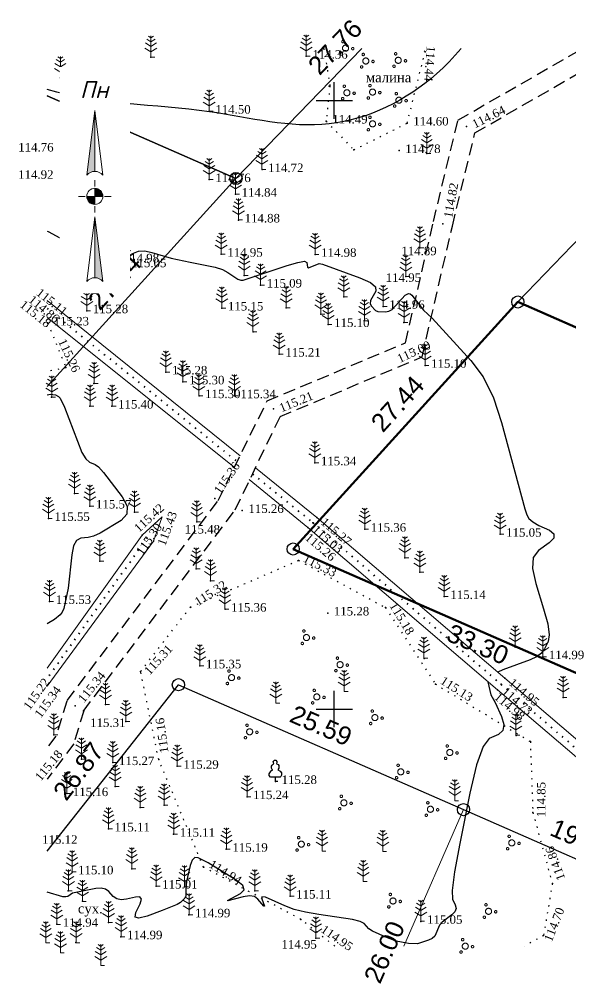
# Model space of a CAD drawing. Header units: millimetres. Extents: x 5405624.1 to 5405711.7, y 5524977.4 to 5525056.7.
# Drawn here: x 5405624.1 to 5405669.4, y 5524977.4 to 5525056.7 of the extents above; entities that cross this region are included whole.
import ezdxf
from ezdxf.enums import TextEntityAlignment as Align

# ---------------------------------------------------------------- set-up
doc = ezdxf.new("R2010")
doc.units = ezdxf.units.MM
doc.set_wipeout_variables(frame=1)
for name, pattern in [('DASHEDX2', [1.5, 1, -0.5]), ('HIDDEN', [0.5, 0, -0.5]), ('суцільна', [50, 50, 0])]:
    doc.linetypes.add(name, pattern=pattern)
for name, color, linetype, lineweight in [('#Лист (текст_ПН)', 250, 'Continuous', 0), ('#Штамп', 250, 'Continuous', 0), ('11900000', 1, 'Continuous', 30), ('Контур', 7, 'HIDDEN', 30), ('рельеф', 7, 'Continuous', 0), ('ТОЧКИ', 7, 'Continuous', 30), ('усл. знак', 7, 'суцільна', 20)]:
    doc.layers.add(name, color=color, linetype=linetype, lineweight=lineweight)
for name, color, linetype in [('горизонтали', 42, 'Continuous'), ('дороги', 7, 'Continuous'), ('Ділянки_Межі', 10, 'Continuous'), ('надписи', 7, 'Continuous'), ('отметки', 7, 'Continuous'), ('промеры', 185, 'Continuous'), ('Растительность', 7, 'Continuous')]:
    doc.layers.add(name, color=color, linetype=linetype)
doc.styles.get("Standard").update_dxf_attribs({"font": 'arial.ttf'})
doc.styles.add('times', font='times.ttf')
doc.styles.add('Мой_Топо', font='isocpeui.ttf')
doc.linetypes.add('канава 0', pattern='A,0.9,0,["|",Standard,S=0.25,R=0,X=0,Y=0],0.1', length=1)

# ---------------------------------------------------------------- blocks, each defined once
blk = doc.blocks.new('A$C51FE15A3')
at = {"layer": 'Растительность', "color": 94, "lineweight": 0}
for points in [[(-0.201, 1.726), (0, 1.584), (0.201, 1.726)], [(0, 1.75), (0, 0), (0.319, 0)], [(-0.447, 1.172), (0, 0.895), (0.447, 1.172)], [(-0.343, 1.489), (0, 1.267), (0.343, 1.489)], [(-0.493, 0.753), (0, 0.444), (0.493, 0.753)]]:
    blk.add_lwpolyline(points, dxfattribs=at)
blk = doc.blocks.new('A$C2ACB5305')
at = {"layer": 'Растительность'}
blk.add_lwpolyline([(0.2, 0), (0.2, 0), (0, 0), (0, 0.35), (-0.4, 0.35), (-0.5, 0.5), (-0.5, 0.65), (-0.4, 0.8), (-0.3, 0.9), (-0.2, 0.95), (-0.25, 1), (-0.3, 1.1), (-0.3, 1.25), (-0.25, 1.35), (-0.15, 1.45), (-0.1, 1.45), (-0.15, 1.55), (-0.15, 1.65), (-0.05, 1.75), (0.05, 1.75), (0.15, 1.65), (0.15, 1.55), (0.1, 1.45), (0.25, 1.4), (0.3, 1.3), (0.3, 1.1), (0.25, 1), (0.2, 0.95), (0.4, 0.85), (0.5, 0.7), (0.5, 0.5), (0.45, 0.4), (0.4, 0.35), (0, 0.35)], dxfattribs=at)
blk = doc.blocks.new('A$C72385B22')
at = {"layer": 'усл. знак'}
for centre, radius in [((0, 0), 0.625), ((-0.02, 1.49), 0.25), ((-1.29, -0.64), 0.25), ((1.28, -0.76), 0.25)]:
    blk.add_circle(centre, radius, dxfattribs=at)
blk = doc.blocks.new('*U5')
at = {"color": 0}
for points in [[(-0.113, 0), (-0.109, -0.029), (-0.097, -0.056)], [(-0.113, 0), (-0.097, -0.056), (0, 0)], [(-0.097, -0.056), (0, -0.113), (0, 0)], [(-0.097, -0.056), (-0.08, -0.08), (-0.056, -0.097)], [(-0.097, -0.056), (-0.056, -0.097), (0, -0.113)], [(-0.056, -0.097), (-0.029, -0.109), (0, -0.113)]]:
    blk.add_solid(points, dxfattribs=at)
blk = doc.blocks.new('*U6')
at = {"color": 0}
for points in [[(0, 0), (0.097, 0.056), (0, 0.113)], [(0.097, 0.056), (0.029, 0.109), (0, 0.113)], [(0, 0), (0.113, 0), (0.097, 0.056)], [(0.097, 0.056), (0.056, 0.097), (0.029, 0.109)], [(0.097, 0.056), (0.08, 0.08), (0.056, 0.097)], [(0.113, 0), (0.109, 0.029), (0.097, 0.056)]]:
    blk.add_solid(points, dxfattribs=at)
blk = doc.blocks.new('*U7')
at = {"color": 0}
for points in [[(0, -1.136), (0.021, -1.138), (0, -0.288)], [(0.021, -1.138), (0.042, -1.142), (0, -0.288)], [(0.042, -1.142), (0.062, -1.15), (0, -0.288)], [(0.062, -1.15), (0.081, -1.16), (0, -0.288)], [(0.081, -1.16), (0.098, -1.173), (0, -0.288)], [(0.098, -1.173), (0.113, -1.188), (0, -0.288)]]:
    blk.add_solid(points, dxfattribs=at)
blk = doc.blocks.new('*U8')
at = {"color": 0}
for points in [[(-0.113, 0.297), (-0.098, 0.312), (0, 1.197)], [(-0.098, 0.312), (-0.081, 0.325), (0, 1.197)], [(-0.081, 0.325), (-0.062, 0.335), (0, 1.197)], [(-0.062, 0.335), (-0.042, 0.343), (0, 1.197)], [(-0.042, 0.343), (-0.021, 0.347), (0, 1.197)], [(-0.021, 0.347), (0, 0.349), (0, 1.197)]]:
    blk.add_solid(points, dxfattribs=at)
blk = doc.blocks.new('#Північ')
at = {"color": 7}
blk.add_wipeout([(-2.901, 10.635), (2.901, 10.635), (2.901, -7.981), (-2.901, -7.981)], dxfattribs=at).dxf.layer = '#Лист (текст_ПН)'
at = {"layer": '#Лист (текст_ПН)'}
for p, q in [((-0.663, 1.748), (0, 7.043)), ((0, 7.043), (0, 2.052)), ((0, 7.043), (0.663, 1.748)), ((0, 1.337), (0, 0.807)), ((-1.337, 0), (-0.807, 0)), ((-0.662, 0), (0.662, 0)), ((0, 0.662), (0, -0.662)), ((1.337, 0), (0.807, 0)), ((0, -1.337), (0, -0.807)), ((-0.663, -6.99), (0, -1.695)), ((0, -1.695), (0.663, -6.99)), ((0, -1.695), (0, -6.686))]:
    blk.add_line(p, q, dxfattribs=at)
at = {"layer": '#Лист (текст_ПН)', "flags": 128}
for points in [[(0, 7.043), (-0.663, 1.748, -0.218585), (0, 2.052)], [(0, 0), (-0.662, 0, 0.414214), (0, -0.662)]]:
    blk.add_lwpolyline(points, format="xyb", close=True, dxfattribs=at)
at = {"layer": '#Лист (текст_ПН)'}
blk.add_circle((0, 0), 0.662, dxfattribs=at)
for centre in [(0, 1.178), (0, -7.56)]:
    blk.add_arc(centre, 0.874, 40.67981, 139.32019, dxfattribs=at)
at = {"layer": '#Лист (текст_ПН)', "xscale": 5.883850111352785, "yscale": 5.883850111352785, "zscale": 5.883850111352785}
for name in ['*U8', '*U5', '*U6', '*U7']:
    blk.add_blockref(name, (0, 0), dxfattribs=at)
at = {"layer": '#Лист (текст_ПН)', "style": 'Мой_Топо'}
blk.add_text('Пн', height=1.4, dxfattribs=at).set_placement((-1.217, 8.077))

msp = doc.modelspace()

# ---------------------------------------------------------------- linework, layer by layer
at = {"layer": '11900000', "color": 7}
for points in [[(5405650, 5525048.5, 0), (5405650, 5525051.5, 0)], [(5405650, 5525048.5, 0), (5405650, 5525051.5, 0)], [(5405648.5, 5525050, 0), (5405651.5, 5525050, 0)], [(5405648.5, 5525050, 0), (5405651.5, 5525050, 0)], [(5405650, 5524998.5, 0), (5405650, 5525001.5, 0)], [(5405650, 5524998.5, 0), (5405650, 5525001.5, 0)], [(5405648.5, 5525000, 0), (5405651.5, 5525000, 0)], [(5405648.5, 5525000, 0), (5405651.5, 5525000, 0)]]:
    msp.add_polyline3d(points, dxfattribs=at)
at = {"layer": 'горизонтали', "color": 32}
for points in [[(5405626.392, 5525039.277, 115), (5405626.457, 5525039.242, 115), (5405630.657, 5525036.972, 115), (5405631.227, 5525036.712, 115), (5405631.537, 5525036.632, 115), (5405632.057, 5525036.702, 115), (5405633.487, 5525037.472, 115), (5405633.907, 5525037.622, 115), (5405634.417, 5525037.642, 115), (5405634.997, 5525037.522, 115), (5405636.587, 5525037.052, 115), (5405638.147, 5525036.712, 115), (5405640.207, 5525036.312, 115), (5405640.807, 5525036.112, 115), (5405641.237, 5525035.882, 115), (5405642.067, 5525035.332, 115), (5405642.307, 5525035.242, 115), (5405642.497, 5525035.252, 115), (5405646.127, 5525036.452, 115), (5405647.007, 5525036.702, 115), (5405647.537, 5525036.792, 115), (5405647.727, 5525036.702, 115), (5405647.797, 5525036.302, 115), (5405647.877, 5525036.252, 115), (5405648.767, 5525036.602, 115), (5405649.017, 5525036.562, 115), (5405652.107, 5525035.442, 115), (5405652.967, 5525035.052, 115), (5405653.397, 5525034.682, 115), (5405653.417, 5525034.342, 115), (5405652.987, 5525033.562, 115), (5405652.957, 5525033.312, 115), (5405653.027, 5525033.122, 115), (5405653.377, 5525032.742, 115), (5405653.567, 5525032.662, 115), (5405654.207, 5525032.632, 115), (5405654.477, 5525032.682, 115), (5405654.747, 5525032.842, 115), (5405655.837, 5525034.002, 115), (5405656.107, 5525034.152, 115), (5405656.227, 5525034.132, 115), (5405656.387, 5525034.002, 115), (5405657.327, 5525032.782, 115), (5405658.037, 5525032.112, 115), (5405661.237, 5525028.652, 115), (5405662.247, 5525027.292, 115), (5405663.087, 5525025.582, 115), (5405663.757, 5525023.542, 115), (5405665.667, 5525016.442, 115), (5405665.827, 5525015.972, 115), (5405666.007, 5525015.662, 115), (5405666.337, 5525015.372, 115), (5405666.827, 5525015.092, 115), (5405667.687, 5525014.692, 115), (5405668.057, 5525014.392, 115), (5405668.047, 5525014.052, 115), (5405667.657, 5525013.662, 115), (5405666.777, 5525013.042, 115), (5405666.357, 5525012.462, 115), (5405666.287, 5525011.562, 115), (5405666.557, 5525010.322, 115), (5405667.207, 5525008.232, 115), (5405667.547, 5525007.002, 115), (5405667.667, 5525006.102, 115), (5405667.577, 5525005.542, 115), (5405667.297, 5525004.942, 115), (5405667.037, 5525004.582, 115), (5405666.637, 5525004.282, 115), (5405666.107, 5525004.042, 115), (5405663.847, 5525003.212, 115), (5405663.456, 5525003.031, 115)], [(5405626.392, 5525025.819, 115.5), (5405626.657, 5525025.862, 115.5), (5405627.077, 5525025.812, 115.5), (5405627.317, 5525025.672, 115.5), (5405627.447, 5525025.552, 115.5), (5405627.807, 5525024.802, 115.5), (5405629.237, 5525021.092, 115.5), (5405629.577, 5525020.552, 115.5), (5405629.867, 5525020.292, 115.5), (5405630.337, 5525020.102, 115.5), (5405630.607, 5525019.902, 115.5), (5405631.027, 5525019.442, 115.5), (5405632.557, 5525017.442, 115.5), (5405632.967, 5525016.662, 115.5), (5405632.937, 5525016.022, 115.5), (5405632.467, 5525015.502, 115.5), (5405630.757, 5525014.462, 115.5), (5405630.207, 5525014.212, 115.5), (5405629.747, 5525014.102, 115.5), (5405629.147, 5525014.032, 115.5), (5405628.797, 5525013.852, 115.5), (5405628.547, 5525013.402, 115.5), (5405628.417, 5525012.672, 115.5), (5405628.117, 5525009.932, 115.5), (5405627.767, 5525008.252, 115.5), (5405627.627, 5525007.952, 115.5), (5405627.467, 5525007.752, 115.5), (5405626.977, 5525007.362, 115.5), (5405626.392, 5525007.006, 115.5)], [(5405662.634, 5525002.249, 113.39), (5405662.867, 5525001.172, 115), (5405663.237, 5525000.532, 115), (5405663.747, 5524999.402, 115), (5405663.937, 5524998.742, 115), (5405663.857, 5524998.252, 115), (5405663.497, 5524997.922, 115), (5405662.737, 5524997.572, 115), (5405662.227, 5524996.912, 115), (5405661.697, 5524995.422, 115), (5405661.157, 5524993.092, 115), (5405660.317, 5524988.962, 115), (5405659.887, 5524986.622, 115), (5405659.677, 5524985.092, 115), (5405659.717, 5524984.372, 115), (5405659.937, 5524983.902, 115), (5405660.007, 5524983.602, 115), (5405659.917, 5524983.332, 115), (5405659.667, 5524983.082, 115), (5405658.867, 5524982.492, 115), (5405658.657, 5524982.242, 115), (5405658.267, 5524981.352, 115), (5405658.047, 5524981.152, 115), (5405657.737, 5524981.002, 115), (5405656.847, 5524980.722, 115), (5405656.087, 5524980.732, 115), (5405655.097, 5524980.932, 115), (5405654.227, 5524981.252, 115), (5405653.127, 5524981.762, 115), (5405652.827, 5524981.952, 115), (5405652.447, 5524982.382, 115), (5405652.137, 5524982.552, 115), (5405651.487, 5524982.722, 115), (5405648.717, 5524983.112, 115), (5405647.627, 5524983.302, 115), (5405646.697, 5524983.542, 115), (5405645.927, 5524983.842, 115), (5405644.337, 5524984.552, 115), (5405644.047, 5524984.572, 115), (5405644.027, 5524984.402, 115), (5405644.267, 5524983.812, 115), (5405644.207, 5524983.812, 115), (5405643.707, 5524984.392, 115), (5405643.427, 5524984.592, 115), (5405643.027, 5524984.652, 115), (5405642.507, 5524984.562, 115), (5405641.237, 5524984.232, 115), (5405641.207, 5524984.282, 115), (5405642.297, 5524984.852, 115), (5405642.597, 5524985.152, 115), (5405642.477, 5524985.512, 115), (5405641.937, 5524985.952, 115), (5405639.627, 5524987.372, 115), (5405638.797, 5524987.782, 115), (5405638.527, 5524987.802, 115), (5405638.307, 5524987.592, 115), (5405638.157, 5524987.152, 115), (5405637.857, 5524985.822, 115), (5405637.787, 5524985.162, 115), (5405637.787, 5524984.632, 115), (5405637.717, 5524984.452, 115), (5405637.357, 5524984.102, 115), (5405637.087, 5524983.932, 115), (5405635.857, 5524983.442, 115), (5405634.597, 5524982.992, 115), (5405633.927, 5524982.822, 115), (5405633.627, 5524982.912, 115), (5405633.677, 5524983.272, 115), (5405634.037, 5524983.992, 115), (5405634.147, 5524984.382, 115), (5405634.017, 5524984.562, 115), (5405633.657, 5524984.552, 115), (5405632.917, 5524984.372, 115), (5405632.477, 5524984.322, 115), (5405632.107, 5524984.402, 115), (5405631.817, 5524984.602, 115), (5405631.457, 5524985.002, 115), (5405631.177, 5524985.212, 115), (5405630.817, 5524985.292, 115), (5405630.397, 5524985.262, 115), (5405628.477, 5524984.862, 115), (5405628.077, 5524984.612, 115), (5405627.927, 5524984.562, 115), (5405627.667, 5524984.582, 115), (5405626.392, 5524984.946, 115)]]:
    msp.add_polyline3d(points, dxfattribs=at)
msp.add_open_spline([(5405660.418, 5525054.271), (5405659.798, 5525053.53), (5405656.907, 5525050.494), (5405649.548, 5525046.835), (5405638.616, 5525049.804), (5405630.585, 5525049.631), (5405626.392, 5525050.908)], degree=3, knots=[266.772879, 266.772879, 266.772879, 266.772879, 269.676307, 279.403048, 289.305425, 302.764315, 302.764315, 302.764315, 302.764315], dxfattribs=at)
at = {"layer": 'дороги', "color": 7, "linetype": 'DASHEDX2'}
for points, elevation in [([(5405640.447, 5525017.128), (5405644.466, 5525025.317), (5405655.841, 5525030.091), (5405658.149, 5525040.049), (5405660.165, 5525048.39), (5405670.394, 5525054.271)], 115.262), ([(5405641.853, 5525016.364), (5405645.536, 5525024.031), (5405657.215, 5525028.933), (5405659.705, 5525039.681), (5405661.559, 5525047.346), (5405672.049, 5525053.377), (5405672.049, 5525053.377)], 115.262), ([(5405628.031, 5525000.706), (5405640.447, 5525017.128)], 115.341), ([(5405629.359, 5524999.812), (5405641.853, 5525016.364)], 115.341), ([(5405627.997, 5525000.65), (5405627.108, 5524997.785)], 115.341), ([(5405629.393, 5524999.868), (5405628.577, 5524997.152)], 115.341), ([(5405627.108, 5524997.785), (5405626.392, 5524996.847)], 115.341), ([(5405628.577, 5524997.152), (5405626.392, 5524994.234)], 115.341)]:
    msp.add_lwpolyline(points, dxfattribs=dict(at, elevation=elevation))
at = {"layer": 'Ділянки_Межі'}
for points in [[(5405652.27, 5525054.271), (5405641.912, 5525043.594), (5405626.392, 5525050.389)], [(5405626.392, 5525050.389), (5405641.912, 5525043.594), (5405626.392, 5525026.513)]]:
    msp.add_lwpolyline(points, dxfattribs=at)
at = {"layer": 'Ділянки_Межі', "lineweight": 25}
for points in [[(5405709.136, 5524985.786), (5405694.756, 5524992.076), (5405677.123, 5524999.796), (5405646.62, 5525013.151), (5405665.089, 5525033.448), (5405684.332, 5525053.405), (5405706.475, 5525043.711), (5405709.136, 5525042.545)], [(5405626.392, 5524988.332), (5405637.179, 5525002.001), (5405660.622, 5524991.737), (5405678.256, 5524984.017), (5405686.248, 5524980.518)]]:
    msp.add_lwpolyline(points, dxfattribs=at)
at = {"layer": 'Ділянки_Межі'}
msp.add_lwpolyline([(5405665.089, 5525033.448), (5405684.332, 5525053.405), (5405706.475, 5525043.711), (5405696.046, 5525019.889), (5405687.55, 5525023.614)], close=True, dxfattribs=at)
at = {"layer": 'Ділянки_Межі', "lineweight": 50}
msp.add_lwpolyline([(5405646.62, 5525013.151), (5405665.089, 5525033.448), (5405687.55, 5525023.614), (5405677.123, 5524999.796)], close=True, dxfattribs=at)
at = {"layer": 'Ділянки_Межі', "lineweight": 0}
for points in [[(5405626.392, 5524988.332), (5405637.179, 5525002.001), (5405660.622, 5524991.737), (5405655.71, 5524980.518)], [(5405655.71, 5524980.518), (5405660.622, 5524991.737), (5405678.256, 5524984.017), (5405676.724, 5524980.518)]]:
    msp.add_lwpolyline(points, dxfattribs=at)
at = {"layer": 'Контур', "color": 7, "linetype": 'HIDDEN'}
for points, elevation in [([(5405649.133, 5525054.271), (5405649.644, 5525051.19), (5405649.33, 5525048.31), (5405651.6, 5525045.95), (5405655.99, 5525048.15)], 114.6), ([(5405655.99, 5525048.15), (5405657.46, 5525053.99), (5405657.253, 5525054.271)], 114.6), ([(5405626.392, 5525031.712), (5405626.44, 5525031.71)], 115.223), ([(5405626.44, 5525031.71), (5405627.94, 5525028.04)], 115.223), ([(5405627.94, 5525028.04), (5405626.392, 5525027.74)], 115.223), ([(5405650.031, 5524980.518), (5405647.248, 5524982.721), (5405639.251, 5524987.005), (5405635.558, 5524995.853), (5405634.072, 5525003.089), (5405638.166, 5525008.37), (5405647.059, 5525012.221)], 115.325), ([(5405647.059, 5525012.221), (5405654.217, 5525008.337), (5405658.309, 5525002.059), (5405666.119, 5524997.33), (5405666.325, 5524991.499), (5405667.93, 5524985.661), (5405667.205, 5524981.396), (5405665.631, 5524980.518)], 115.325)]:
    msp.add_lwpolyline(points, dxfattribs=dict(at, elevation=elevation))
at = {"layer": 'отметки', "color": 7}
for p in [(5405647.693, 5525053.646, 114.358), (5405657.46, 5525053.99, 114.435), (5405634.92, 5525053.561, 114.244), (5405627.46, 5525051.877, 114.407), (5405649.584, 5525051.191, 114.393), (5405629.366, 5525050.228, 114.508), (5405639.714, 5525049.125, 114.497), (5405649.328, 5525048.315, 114.49), (5405655.989, 5525048.153, 114.602), (5405628.454, 5525047.843, 114.632), (5405660.862, 5525047.868, 114.637), (5405651.598, 5525045.951, 114.625), (5405655.332, 5525045.887, 114.782), (5405657.605, 5525045.641, 114.807), (5405644.054, 5525044.325, 114.724), (5405639.716, 5525043.501, 114.76), (5405641.873, 5525042.305, 114.838), (5405642.124, 5525040.185, 114.882), (5405658.927, 5525039.865, 114.815), (5405657.039, 5525037.89, 114.893), (5405640.701, 5525037.372, 114.948), (5405648.415, 5525037.36, 114.984), (5405632.183, 5525036.908, 114.984), (5405632.787, 5525036.509, 115.055), (5405642.597, 5525035.631, 114.968), (5405655.878, 5525035.553, 114.952), (5405643.937, 5525034.838, 115.088), (5405650.77, 5525033.862, 115.065), (5405654.021, 5525033.09, 114.963), (5405629.639, 5525032.728, 115.278), (5405640.752, 5525032.952, 115.15), (5405646.049, 5525032.962, 115.045), (5405648.904, 5525032.452, 115.078), (5405626.422, 5525031.723, 115.233), (5405649.487, 5525031.594, 115.099), (5405652.467, 5525031.914, 115.058), (5405655.729, 5525031.762, 115.071), (5405643.315, 5525031.001, 115.169), (5405645.474, 5525029.161, 115.209), (5405656.528, 5525029.512, 115), (5405657.458, 5525028.241, 115.096), (5405627.928, 5525028.055, 115.262), (5405636.152, 5525027.695, 115.278), (5405630.237, 5525026.764, 115.336), (5405637.556, 5525026.884, 115.3), (5405626.745, 5525025.64, 115.524), (5405638.876, 5525025.749, 115.3), (5405641.781, 5525025.742, 115.345), (5405629.891, 5525024.901, 115.433), (5405631.718, 5525024.893, 115.399), (5405645.001, 5525024.674, 115.212), (5405648.397, 5525020.23, 115.345), (5405628.644, 5525017.72, 115.557), (5405640.166, 5525017.304, 115.358), (5405629.9, 5525016.683, 115.568), (5405626.485, 5525015.663, 115.552), (5405633.571, 5525016.166, 115.499), (5405642.435, 5525016.315, 115.262), (5405648.573, 5525015.736, 115.272), (5405638.689, 5525015.391, 115.483), (5405647.831, 5525014.915, 115.262), (5405648.242, 5525015.309, 115.03), (5405652.498, 5525014.775, 115.365), (5405634.207, 5525014.3, 115.424), (5405634.616, 5525014.056, 115.305), (5405663.629, 5525014.36, 115.049), (5405635.134, 5525013.804, 115.434), (5405655.809, 5525012.433, 115.274), (5405630.724, 5525012.144, 115.445), (5405647.059, 5525012.221, 115.325), (5405638.651, 5525011.512, 115.471), (5405657.037, 5525011.244, 115.201), (5405639.819, 5525010.544, 115.408), (5405659.039, 5525009.244, 115.14), (5405626.591, 5525008.84, 115.534), (5405638.166, 5525008.37, 115.324), (5405641.012, 5525008.206, 115.364), (5405649.462, 5525007.893, 115.284), (5405654.217, 5525008.337, 115.185), (5405664.868, 5525005.096, 115.098), (5405657.39, 5525004.152, 115.251), (5405667.143, 5525004.301, 114.994), (5405634.072, 5525003.089, 115.312), (5405638.94, 5525003.548, 115.354), (5405664.026, 5525002.544, 114.949), (5405658.309, 5525002.059, 115.131), (5405663.41, 5525001.585, 114.98), (5405663.71, 5525002.037, 114.731), (5405668.812, 5525000.961, 115.002), (5405628.695, 5525000.259, 115.341), (5405631.176, 5525000.377, 115.347), (5405632.856, 5524998.989, 115.308), (5405626.937, 5524997.894, 115.364), (5405664.941, 5524997.837, 114.985), (5405666.119, 5524997.33, 114.957), (5405629.202, 5524995.888, 115.285), (5405635.558, 5524995.853, 115.156), (5405631.791, 5524995.599, 115.273), (5405637.088, 5524995.296, 115.285), (5405631.975, 5524993.651, 115.195), (5405645.163, 5524994.046, 115.277), (5405627.998, 5524993.049, 115.162), (5405642.823, 5524992.802, 115.238), (5405634.033, 5524991.917, 115.12), (5405636, 5524992.101, 115.206), (5405666.325, 5524991.499, 114.846), (5405631.427, 5524990.153, 115.114), (5405636.786, 5524989.71, 115.108), (5405641.118, 5524988.481, 115.193), (5405628.432, 5524986.623, 115.103), (5405633.347, 5524986.885, 115.06), (5405639.251, 5524987.005, 114.937), (5405635.345, 5524985.45, 115.013), (5405667.93, 5524985.661, 114.864), (5405628.125, 5524985.077, 115.016), (5405637.674, 5524985.388, 115.004), (5405643.453, 5524985.059, 115.006), (5405646.365, 5524984.63, 115.109), (5405629.279, 5524984.203, 114.951), (5405638.043, 5524983.09, 114.994), (5405627.168, 5524982.313, 114.943), (5405631.439, 5524982.455, 114.961), (5405647.248, 5524982.721, 114.946), (5405657.127, 5524982.554, 115.053), (5405628.751, 5524980.809, 114.884), (5405632.456, 5524981.289, 114.995), (5405648.488, 5524981.181, 114.946), (5405667.205, 5524981.396, 114.703)]:
    msp.add_point(p, dxfattribs=at)
at = {"layer": 'рельеф', "color": 7, "linetype": 'канава 0'}
for points, elevation in [([(5405642.249, 5525020.82), (5405626.392, 5525033.57)], 113.66), ([(5405626.392, 5525032.187), (5405641.76, 5525019.875)], 113.39), ([(5405690.971, 5524980.518), (5405675.636, 5524992.623), (5405664.026, 5525002.544), (5405648.573, 5525015.736), (5405643.508, 5525019.809)], 113.66), ([(5405643.01, 5525018.854), (5405647.831, 5525014.915), (5405663.41, 5525001.585), (5405674.941, 5524991.774), (5405689.119, 5524980.518)], 113.39), ([(5405626.392, 5525001.879), (5405635.13, 5525013.8), (5405635.857, 5525015.799), (5405634.21, 5525014.3)], 115.42), ([(5405634.21, 5525014.3), (5405626.392, 5525003.356)], 115.42)]:
    msp.add_lwpolyline(points, dxfattribs=dict(at, elevation=elevation))
at = {"layer": 'рельеф', "color": 7, "linetype": 'HIDDEN', "lineweight": 40}
for points, elevation in [([(5405626.392, 5525032.915), (5405642.017, 5525020.326)], 113.4), ([(5405643.274, 5525019.323), (5405648.23, 5525015.32), (5405663.7, 5525002.04), (5405675.27, 5524992.15), (5405690.222, 5524980.518)], 113.4), ([(5405634.62, 5525014.06), (5405626.392, 5525002.518)], 115.3)]:
    msp.add_lwpolyline(points, dxfattribs=dict(at, elevation=elevation))
at = {"layer": 'ТОЧКИ'}
for centre in [(5405641.912, 5525043.594, 107.24), (5405665.089, 5525033.448), (5405646.62, 5525013.151), (5405637.179, 5525002.001), (5405660.622, 5524991.737)]:
    msp.add_circle(centre, 0.5, dxfattribs=at)

# ---------------------------------------------------------------- block references
at = {"layer": 'Растительность', "color": 7}
for p in [(5405634.92, 5525053.56, 114.24), (5405647.69, 5525053.64, 114.36), (5405627.47, 5525051.88, 114.41), (5405629.37, 5525050.23, 114.51), (5405639.71, 5525049.12, 114.5), (5405657.61, 5525045.64, 114.81), (5405644.05, 5525044.33, 114.72), (5405639.72, 5525043.5, 114.76), (5405641.87, 5525042.3, 114.84), (5405642.12, 5525040.19, 114.88), (5405657.04, 5525037.89, 114.89), (5405632.18, 5525036.91, 114.98), (5405640.7, 5525037.37, 114.95), (5405648.42, 5525037.36, 114.98), (5405632.79, 5525036.51, 115.05), (5405642.6, 5525035.63, 114.97), (5405655.88, 5525035.55, 114.95), (5405643.94, 5525034.84, 115.09), (5405650.77, 5525033.86, 115.06), (5405640.75, 5525032.95, 115.15), (5405646.05, 5525032.96, 115.04), (5405654.02, 5525033.09, 114.96), (5405629.64, 5525032.73, 115.28), (5405648.9, 5525032.45, 115.08), (5405649.49, 5525031.59, 115.1), (5405652.47, 5525031.91, 115.06), (5405655.73, 5525031.76, 115.07), (5405643.31, 5525031, 115.17), (5405645.47, 5525029.16, 115.21), (5405657.46, 5525028.24, 115.1), (5405636.15, 5525027.69, 115.28), (5405630.25, 5525026.75, 115.34), (5405637.55, 5525026.88, 115.3), (5405638.87, 5525025.75, 115.3), (5405641.78, 5525025.74, 115.34), (5405626.76, 5525025.62, 115.52), (5405629.91, 5525024.89, 115.43), (5405631.73, 5525024.88, 115.4), (5405648.4, 5525020.23, 115.34), (5405628.64, 5525017.72, 115.56), (5405629.9, 5525016.68, 115.57), (5405633.57, 5525016.17, 115.5), (5405626.49, 5525015.66, 115.55), (5405638.69, 5525015.39, 115.48), (5405652.5, 5525014.77, 115.36), (5405663.63, 5525014.36, 115.05), (5405655.81, 5525012.43, 115.27), (5405630.72, 5525012.14, 115.44), (5405638.65, 5525011.51, 115.47), (5405657.04, 5525011.24, 115.2), (5405639.82, 5525010.54, 115.41), (5405659.04, 5525009.24, 115.14), (5405626.59, 5525008.84, 115.53), (5405641.01, 5525008.21, 115.36), (5405664.87, 5525005.1, 115.1), (5405667.14, 5525004.3, 114.99), (5405638.94, 5525003.55, 115.35), (5405657.37, 5525004.17, 115.25), (5405650.819, 5525001.454, 115.47), (5405631.18, 5525000.38, 115.35), (5405645.198, 5525000.481, 115.35), (5405668.81, 5525000.96, 115), (5405632.86, 5524998.99, 115.31), (5405626.94, 5524997.89, 115.36), (5405664.93, 5524997.85, 114.99), (5405629.2, 5524995.89, 115.28), (5405631.79, 5524995.6, 115.27), (5405637.09, 5524995.3, 115.29), (5405631.98, 5524993.65, 115.19), (5405628, 5524993.05, 115.16), (5405642.82, 5524992.8, 115.24), (5405659.902, 5524992.461, 114.99), (5405634.04, 5524991.92, 115.12), (5405636, 5524992.1, 115.21), (5405631.43, 5524990.15, 115.11), (5405636.79, 5524989.71, 115.11), (5405641.12, 5524988.48, 115.19), (5405648.987, 5524988.313, 115.006), (5405653.978, 5524988.304, 115.277), (5405633.35, 5524986.88, 115.06), (5405628.44, 5524986.62, 115.1), (5405635.35, 5524985.45, 115.01), (5405637.68, 5524985.39, 115), (5405652.377, 5524985.826, 115.109), (5405628.13, 5524985.07, 115.02), (5405643.453, 5524985.059, 115.006), (5405646.37, 5524984.63, 115.11), (5405629.28, 5524984.2, 114.95), (5405638.05, 5524983.09, 114.99), (5405627.17, 5524982.31, 114.94), (5405631.44, 5524982.45, 114.96), (5405657.11, 5524982.56, 115.05), (5405626.28, 5524980.79, 114.88), (5405628.76, 5524980.8, 114.88), (5405632.46, 5524981.29, 114.99), (5405648.49, 5524981.18, 114.95), (5405627.47, 5524979.97, 114.87), (5405630.79, 5524978.92, 114.82)]:
    msp.add_blockref('A$C51FE15A3', p, dxfattribs=at)
at = {"layer": 'Растительность', "color": 7, "rotation": 0.9275955772493227}
msp.add_blockref('A$C2ACB5305', (5405645.16, 5524994.05, 115.28), dxfattribs=at)
at = {"layer": 'усл. знак', "color": 7, "linetype": 'суцільна', "lineweight": 13, "xscale": 0.3999999998750298, "yscale": 0.3999999998750298, "zscale": 0.3999999998750298, "rotation": 265.3647753868261}
for p in [(5405650.923, 5525054.305), (5405652.59, 5525053.25), (5405655.257, 5525053.306), (5405651.035, 5525050.641), (5405653.146, 5525050.696), (5405655.312, 5525050.03), (5405653.146, 5525048.087), (5405647.71, 5525005.876), (5405650.471, 5525003.648), (5405641.552, 5525002.587), (5405648.56, 5525000.996), (5405653.338, 5524999.298), (5405643.038, 5524998.131), (5405659.497, 5524996.433), (5405655.462, 5524994.841), (5405650.79, 5524992.295), (5405657.904, 5524991.764), (5405647.286, 5524988.899), (5405664.593, 5524989.006), (5405654.825, 5524984.231), (5405662.682, 5524983.382), (5405660.771, 5524980.517)]:
    msp.add_blockref('A$C72385B22', p, dxfattribs=at)

# ---------------------------------------------------------------- texts
at = {"layer": 'надписи', "color": 7, "style": 'times'}
for s, p in [('малина', (5405652.595, 5525052.302, 170.061)), ('сух.', (5405628.914, 5524984.013, 111.861))]:
    msp.add_text(s, height=0.8, dxfattribs=at).set_placement(p, align=Align.TOP_LEFT)
at = {"layer": 'отметки', "color": 7, "style": 'times'}
for s, rotation, p in [('114.44', 265.48208, (5405658.309, 5525054.454, 114.435)), ('114.64', 26.54829, (5405661.23, 5525048.323, 114.637)), ('114.82', 79.77163, (5405658.993, 5525040.434, 114.815)), ('114.86', 320.71247, (5405625.228, 5525034.062, 114.863)), ('115.11', 321.54678, (5405625.861, 5525034.639, 115.107)), ('115.18', 321.30114, (5405624.509, 5525033.654, 115.185)), ('115.26', 295.03726, (5405627.908, 5525030.518, 115.262)), ('115.00', 25.30153, (5405655.074, 5525029.056, 115)), ('115.21', 22.15171, (5405645.382, 5525025.024, 115.212)), ('115.36', 55.0326, (5405640.043, 5525018, 115.358)), ('115.42', 42.30056, (5405633.456, 5525014.989, 115.424)), ('115.43', 70.0102, (5405635.434, 5525013.59, 115.434)), ('115.27', 319.5131, (5405649.278, 5525015.792, 115.272)), ('115.30', 54.59133, (5405633.632, 5525012.989, 115.305)), ('115.03', 319.40172, (5405648.576, 5525015.178, 115.03)), ('115.26', 319.44841, (5405647.988, 5525014.524, 115.262)), ('115.33', 332.54515, (5405647.689, 5525012.782, 115.325)), ('115.32', 32.91438, (5405638.412, 5525009.031, 115.324)), ('115.18', 301.12086, (5405655.105, 5525008.871, 115.185)), ('115.31', 47.90922, (5405634.293, 5525003.214, 115.312)), ('115.34', 50.89332, (5405628.858, 5525000.903, 115.341)), ('115.22', 54.51498, (5405624.374, 5525000.266, 115.216)), ('115.13', 327.38666, (5405659.025, 5525002.74, 115.131)), ('114.95', 319.48538, (5405664.731, 5525002.599, 114.949)), ('115.34', 53.75835, (5405625.29, 5524999.622, 115.337)), ('114.98', 319.60764, (5405663.541, 5525001.429, 114.98)), ('114.73', 319.0267, (5405664.177, 5525001.876, 114.731)), ('115.16', 97.5357, (5405635.669, 5524996.342, 115.156)), ('115.18', 50.56819, (5405625.318, 5524994.473, 115.175)), ('114.85', 90, (5405666.658, 5524991.107, 114.846)), ('114.86', 110.48971, (5405668.348, 5524985.832, 114.864)), ('114.94', 328.65063, (5405639.99, 5524987.653, 114.937)), ('114.70', 68.35089, (5405667.217, 5524981.078, 114.703)), ('114.95', 325.53281, (5405649.224, 5524982.31, 114.946))]:
    msp.add_text(s, height=0.7, rotation=rotation, dxfattribs=at).set_placement(p, align=Align.TOP_LEFT)
for s, p in [('114.36', (5405648.193, 5525054.146, 114.358)), ('114.51', (5405629.866, 5525050.728, 114.508)), ('114.50', (5405640.214, 5525049.625, 114.497)), ('114.49', (5405649.828, 5525048.815, 114.49)), ('114.63', (5405628.954, 5525048.343, 114.632)), ('114.60', (5405656.489, 5525048.653, 114.602)), ('114.76', (5405624.008, 5525046.514, 114.761)), ('114.78', (5405655.832, 5525046.387, 114.782)), ('114.92', (5405624, 5525044.27, 114.92)), ('114.72', (5405644.554, 5525044.825, 114.724)), ('114.76', (5405640.216, 5525044.001, 114.76)), ('114.84', (5405642.373, 5525042.805, 114.838)), ('114.88', (5405642.624, 5525040.685, 114.882)), ('114.95', (5405641.201, 5525037.872, 114.948)), ('114.98', (5405648.915, 5525037.86, 114.984)), ('114.89', (5405655.511, 5525037.993, 114.893)), ('114.98', (5405632.683, 5525037.408, 114.984)), ('115.05', (5405633.287, 5525037.009, 115.055)), ('115.09', (5405644.437, 5525035.338, 115.088)), ('114.95', (5405654.225, 5525035.805, 114.952)), ('115.28', (5405630.139, 5525033.228, 115.278)), ('115.15', (5405641.252, 5525033.452, 115.15)), ('114.96', (5405654.521, 5525033.59, 114.963)), ('115.23', (5405626.922, 5525032.223, 115.233)), ('115.10', (5405649.987, 5525032.094, 115.099)), ('115.21', (5405645.974, 5525029.661, 115.209)), ('115.10', (5405657.958, 5525028.741, 115.096)), ('115.28', (5405636.652, 5525028.195, 115.278)), ('115.30', (5405638.056, 5525027.384, 115.3)), ('115.30', (5405639.376, 5525026.249, 115.3)), ('115.34', (5405642.281, 5525026.242, 115.345)), ('115.40', (5405632.218, 5525025.393, 115.399)), ('115.34', (5405648.897, 5525020.73, 115.345)), ('115.57', (5405630.4, 5525017.183, 115.568)), ('115.26', (5405642.935, 5525016.815, 115.262)), ('115.55', (5405626.985, 5525016.163, 115.552)), ('115.48', (5405637.693, 5525015.126, 115.483)), ('115.36', (5405652.998, 5525015.275, 115.365)), ('115.05', (5405664.129, 5525014.86, 115.049)), ('115.53', (5405627.091, 5525009.34, 115.534)), ('115.14', (5405659.539, 5525009.744, 115.14)), ('115.36', (5405641.512, 5525008.706, 115.364)), ('115.28', (5405649.962, 5525008.393, 115.284)), ('114.99', (5405667.643, 5525004.801, 114.994)), ('115.35', (5405639.44, 5525004.048, 115.354)), ('115.31', (5405629.921, 5524999.225, 115.308)), ('115.27', (5405632.291, 5524996.099, 115.273)), ('115.29', (5405637.588, 5524995.796, 115.285)), ('115.28', (5405645.663, 5524994.546, 115.277)), ('115.16', (5405628.498, 5524993.549, 115.162)), ('115.24', (5405643.323, 5524993.302, 115.238)), ('115.11', (5405631.927, 5524990.653, 115.114)), ('115.11', (5405637.286, 5524990.21, 115.108)), ('115.12', (5405625.973, 5524989.633, 115.12)), ('115.19', (5405641.618, 5524988.981, 115.193)), ('115.10', (5405628.932, 5524987.123, 115.103)), ('115.01', (5405635.845, 5524985.95, 115.013)), ('115.11', (5405646.865, 5524985.13, 115.109)), ('114.99', (5405638.543, 5524983.59, 114.994)), ('115.05', (5405657.627, 5524983.054, 115.053)), ('114.94', (5405627.668, 5524982.813, 114.943)), ('114.99', (5405632.956, 5524981.789, 114.995)), ('114.95', (5405645.652, 5524981.021, 114.946))]:
    msp.add_text(s, height=0.7, dxfattribs=at).set_placement(p, align=Align.TOP_LEFT)
at = {"layer": 'промеры', "char_height": 1.5, "attachment_point": 1}
for s, insert, rotation in [('27.76', (5405647.703, 5525053.04), 46.10948), ('24.05', (5405628.347, 5525048.942), 336.35584), ('27.44', (5405629.613, 5525033.68), 47.66028), ('27.44', (5405652.878, 5525023.656), 47.66028), ('33.30', (5405659.694, 5525007.059), 336.4763), ('25.59', (5405646.807, 5525000.379), 336.4763), ('26.87', (5405626.766, 5524993.285), 52.3508), ('19.25', (5405668.215, 5524991.053), 336.35584), ('26.00', (5405652.378, 5524977.938), 66.37949)]:
    msp.add_mtext(s, dxfattribs=dict(at, insert=insert, rotation=rotation))

# ---------------------------------------------------------------- next in the draw order: block references
at = {"layer": '#Штамп'}
msp.add_blockref('#Північ', (5405630.305, 5525042.128, 586.873), dxfattribs=at)

# ---------------------------------------------------------------- next in the draw order: linework, layer by layer
at = {"layer": 'Ділянки_Межі', "lineweight": 25}
msp.add_lwpolyline([(5405652.27, 5525054.271), (5405641.912, 5525043.594), (5405626.392, 5525026.513)], dxfattribs=at)

doc.saveas('drawing.dxf')
